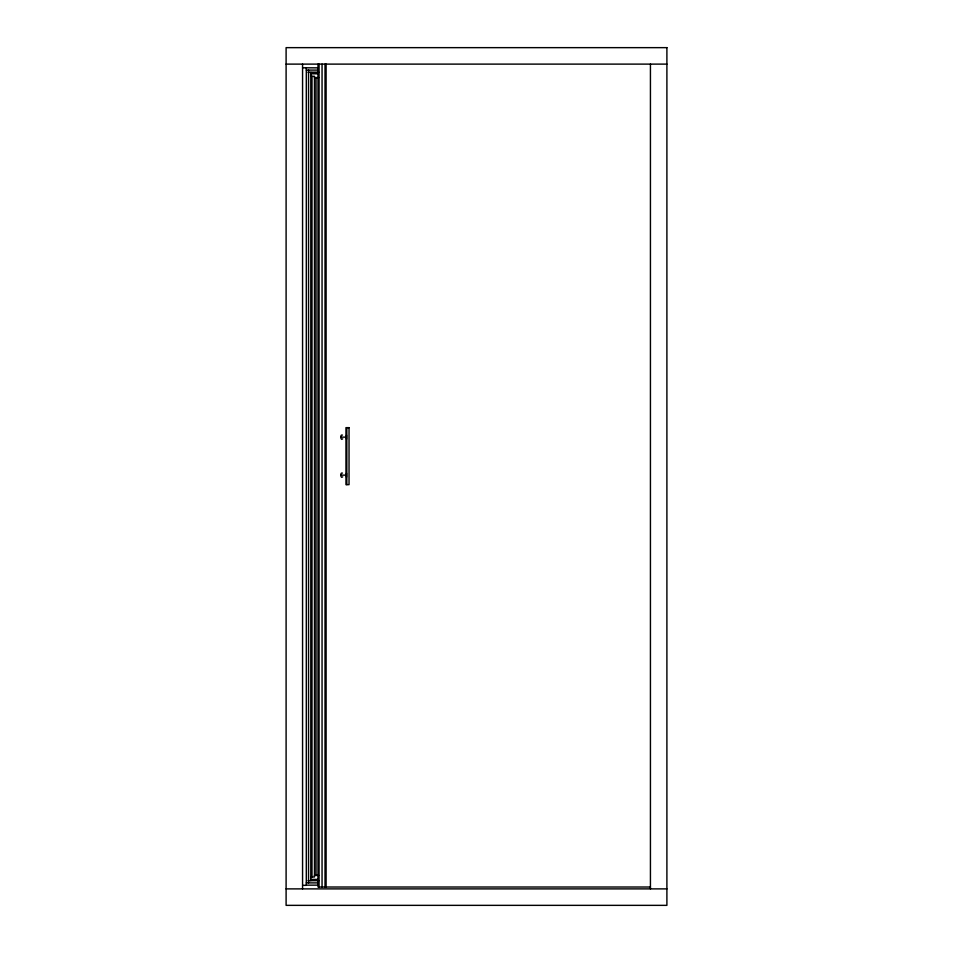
<?xml version="1.0" encoding="UTF-8"?>
<svg xmlns="http://www.w3.org/2000/svg" width="953" height="953" viewBox="0 0 953 953"><rect width="100%" height="100%" fill="white"/><g stroke="black" fill="none" stroke-linecap="round" stroke-linejoin="round"><path stroke-width="1.43" d="M342.699 438.821C340.531 441.465 339.887 433.663 342.472 435.08M342.699 476.822C340.531 479.466 339.887 471.664 342.472 473.093M346.511 439.202L346.511 435.08M346.511 477.203L346.511 473.093M286.103 64.113L666.897 64.113M302.589 67.794L318.171 67.854M306.306 70.093L318.171 70.093M308.057 72.333L318.921 72.333M310.797 72.547L318.231 72.547M310.797 73.81L318.231 73.81M310.738 76.288L314.478 76.288L314.478 876.974L310.738 876.974M314.371 77.574L318.826 77.574M340.805 437.141L345.963 437.141M340.805 475.142L345.963 475.142M314.371 875.426L318.826 875.426M310.797 879.393L318.231 879.393M308.057 880.667L318.921 880.667M306.306 882.895L318.171 882.895M318.171 885.158L306.306 885.158L306.306 67.854M302.589 885.349L306.33 885.349M650.434 887.017L317.992 887.017L317.992 64.113M286.103 888.887L666.897 888.887M650.434 64.113L650.434 888.887M346.821 427.647L346.821 484.648M326.105 64.113L326.105 887.017M325.021 64.113L325.021 887.017M322.054 64.113L322.054 887.017M319.076 64.113L319.076 887.017M316.027 77.574L316.027 875.426M312 76.288L312 876.974M310.797 72.333L310.797 880.667M308.546 70.093L308.546 882.907M302.566 64.113L302.566 888.887M666.897 47.65L286.103 47.65L286.103 905.35L666.897 905.35L666.897 47.65M349.036 427.647L345.963 427.647L345.963 484.648L349.036 484.648L349.036 427.647"/></g></svg>
